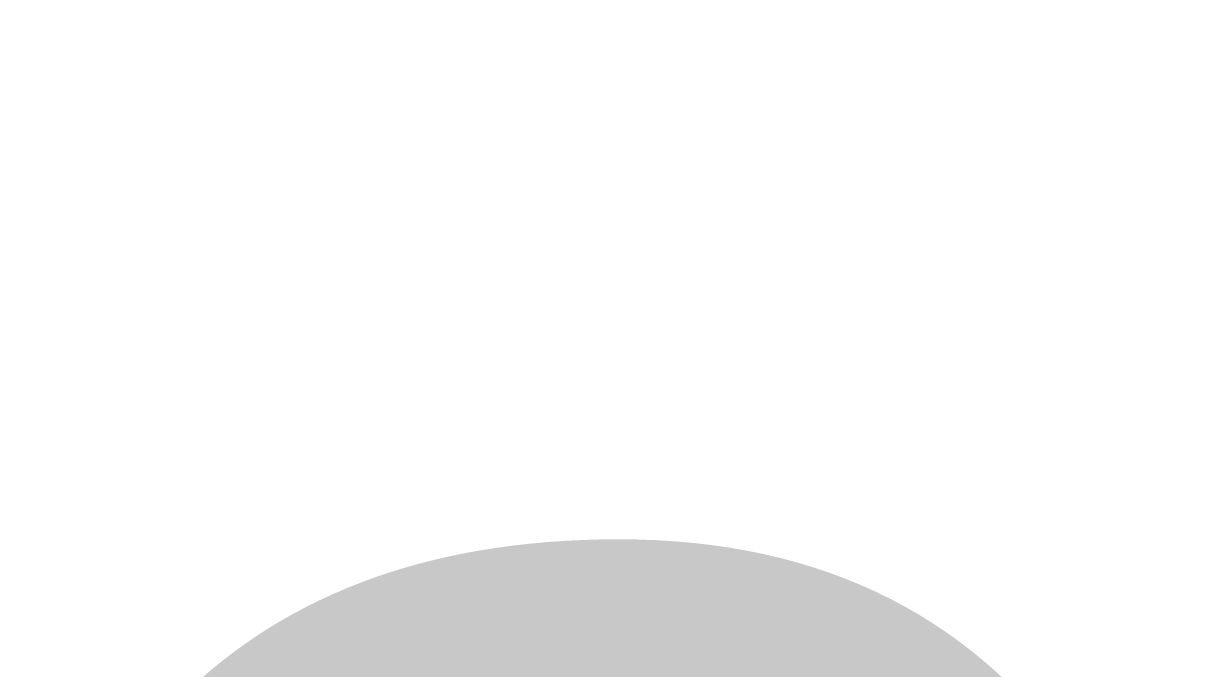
# Model space of a CAD drawing. Header units: millimetres. Extents: x -176651 to 424033, y -469666 to 486614.
# Drawn here: x 184975 to 185753, y 132581 to 133006 of the extents above; entities that cross this region are included whole.
import ezdxf

# ---------------------------------------------------------------- set-up
doc = ezdxf.new("R2010")
doc.units = ezdxf.units.MM
doc.linetypes.add('1625_East Villa$0$DASHED', pattern=[0.75, 0.5, -0.25])
for name, color, linetype in [('1625_East Villa$0$ad-Elevation 10', 8, 'Continuous'), ('1625_East Villa$0$ad-Furniture', 8, 'Continuous'), ('1625_East Villa$0$ad-Text main', 8, 'Continuous'), ('Site Levels$0$ad-Lvl-Plinth', 30, 'Continuous')]:
    doc.layers.add(name, color=color, linetype=linetype)
doc.layers.add('1625_East Villa$0$ad-Landscape', color=8, linetype='Continuous', lineweight=35)
doc.styles.add('1625_East Villa$0$Standard', font='calibril.ttf')
doc.styles.add('Site Levels$0$Sections_The woods Site plan_Entrances$0$Standard', font='arial.ttf')

# ---------------------------------------------------------------- blocks, each defined once
blk = doc.blocks.new('1625_East Villa$0$A$C7DA81DBD')
at = {"layer": '1625_East Villa$0$ad-Landscape', "color": 76}
for centre, radius, start, end in [((6.0645, 7.8545), 0.3023, 107.3992, 143.67876), ((5.6954, 8.006), 0.3106, 341.21289, 26.18085), ((6.6876, 6.9554), 1.2047, 114.47438, 140.38238), ((4.7091, 8.2066), 1.4875, 337.29257, 354.02748), ((6.4013, 7.6097), 0.3559, 99.63085, 133.13709), ((5.9356, 7.9059), 0.4098, 336.38924, 7.6723), ((6.4826, 7.1986), 0.5806, 93.32513, 131.66362), ((5.1579, 8.0513), 1.3196, 333.78136, 348.06114), ((6.6461, 7.4492), 0.3293, 92.31458, 133.75489), ((6.3493, 7.7236), 0.2887, 325.35935, 10.9222), ((4.7311, 7.9777), 1.408, 309.24822, 345.91322), ((6.1393, 6.872), 0.7641, 93.18845, 132.61455), ((6.8651, 7.0126), 0.6207, 93.06665, 130.22411), ((6.3717, 7.6514), 0.4606, 314.41683, 357.63522), ((6.451, 6.7588), 0.7304, 88.94937, 129.1849), ((5.2568, 7.7796), 1.2421, 311.60195, 346.47297), ((7.2889, 6.2598), 1.2814, 103.71524, 113.85648), ((6.7016, 7.45), 0.2887, 325.35935, 10.9222), ((6.6789, 6.6789), 0.6427, 77.61453, 116.92393), ((6.242, 7.2875), 0.5442, 309.31962, 1.75138), ((7.2981, 6.4873), 0.863, 98.61282, 128.97622), ((6.7973, 7.325), 0.3719, 312.03902, 2.39813), ((7.2685, 6.9256), 0.2744, 78.73381, 122.02457), ((6.2689, 6.3242), 0.8461, 98.57089, 141.50718), ((4.6847, 7.2766), 1.4626, 322.92796, 355.46028), ((7.1723, 7.1881), 0.15, 306.19039, 2.52975), ((5.5724, 7.5139), 1.5303, 304.25441, 342.40951), ((7.0561, 6.4073), 0.6446, 92.21829, 140.84358), ((7.448, 6.345), 0.7587, 91.41505, 126.15667), ((7.0759, 7.142), 0.3555, 304.28194, 353.79297), ((6.6453, 6.2145), 0.8207, 94.0733, 134.87713), ((5.6899, 7.0692), 0.8978, 319.49244, 357.69907), ((7.4982, 6.5625), 0.3987, 82.27272, 109.05896), ((8.9541, 6.4358), 1.4962, 159.58638, 165.44635), ((7.3314, 6.0566), 0.7945, 88.44815, 127.52814), ((6.4102, 7.0316), 0.9598, 303.44945, 349.14185), ((7.6301, 6.3424), 0.4877, 88.40112, 129.1706), ((7.4617, 6.792), 0.186, 299.00554, 11.76376), ((7.6974, 6.557), 0.1679, 76.81907, 120.10983), ((7.5684, 6.6932), 0.1695, 323.72347, 9.28631), ((7.4527, 6.3645), 0.2729, 57.84483, 144.60114), ((7.1104, 6.7908), 0.5252, 291.97187, 338.1743), ((7.7906, 6.2326), 0.3785, 89.04584, 126.1809), ((7.653, 6.5755), 0.1483, 278.29705, 13.9033), ((6.5438, 5.6133), 0.9275, 90.17163, 138.26071), ((5.1997, 7.0219), 1.425, 308.22789, 340.26694), ((7.8659, 6.2862), 0.1831, 77.9287, 128.85753), ((7.6564, 6.4105), 0.2388, 327.68239, 13.24524), ((6.0992, 5.3455), 1.1017, 99.73184, 143.96094), ((4.2559, 6.7543), 1.6882, 321.43671, 348.97151), ((6.9183, 5.7635), 0.6953, 80.6567, 141.71751), ((6.1368, 6.6671), 0.9205, 297.11773, 346.33164), ((7.3472, 6.7299), 0.5733, 273.62657, 324.23647), ((7.5673, 5.6412), 0.7926, 71.98772, 94.43369), ((7.2453, 5.7739), 0.5438, 70.20197, 126.22103), ((6.5017, 6.5124), 0.9551, 289.25986, 346.25719), ((7.7511, 5.4727), 0.814, 72.47778, 93.23616), ((7.6374, 6.4983), 0.4369, 278.92704, 325.21519), ((7.6133, 5.3885), 0.7046, 81.24696, 114.39648), ((7.032, 6.3176), 0.7268, 296.20301, 341.32918), ((7.8095, 6.1488), 0.2709, 257.55099, 346.34539), ((7.889, 5.2255), 0.8788, 77.92659, 92.99743), ((6.296, 4.8306), 1.111, 86.04844, 128.35019), ((4.7468, 6.6428), 1.7715, 307.95541, 336.59015), ((7.0559, 4.4255), 1.5025, 95.62532, 123.13317), ((6.084, 6.0559), 0.8356, 300.6803, 350.69519), ((8.0422, 5.642), 0.2788, 60.36234, 119.63766), ((7.1155, 6.4246), 1.0147, 288.93763, 325.3584), ((7.7741, 5.4415), 0.4429, 66.56317, 113.43683), ((7.8457, 6.0428), 0.3701, 283.9638, 334.63628), ((6.3136, 6.6935), 1.5297, 280.87998, 316.84474), ((7.1782, 4.7914), 0.8919, 73.64007, 116.08119), ((7.6366, 5.8255), 0.508, 265.63715, 341.63434), ((7.9418, 5.2754), 0.4283, 65.59747, 107.58932), ((8.0861, 5.4186), 0.2852, 53.28378, 111.64538), ((8.0493, 5.6945), 0.2126, 263.93136, 347.1466), ((7.5217, 4.0567), 1.4267, 80.74511, 103.04309), ((8.2336, 4.962), 0.5437, 82.71659, 112.35425), ((8.1102, 5.4817), 0.1934, 249.40402, 5.81334), ((6.7638, 6.4729), 1.411, 279.65865, 314.4053), ((6.5983, 2.4478), 2.8907, 91.74206, 114.32586), ((4.4256, 6.8726), 2.5892, 296.37959, 323.62907), ((7.7724, 4.425), 0.9139, 66.6856, 101.98272), ((8.226, 5.008), 0.3143, 60.83495, 98.40667), ((7.4856, 6.1097), 1.0655, 272.74788, 307.4895), ((8.049, 5.482), 0.3858, 278.11277, 328.84912), ((6.855, 3.4254), 1.7705, 80.78995, 108.93131), ((6.1575, 6.1932), 1.4152, 281.89122, 313.87774), ((8.3332, 4.9205), 0.2348, 66.95459, 113.04541), ((7.2489, 3.5572), 1.5293, 69.60798, 99.92697), ((7.9579, 4.4477), 0.678, 65.29475, 98.44427), ((8.1073, 5.2776), 0.3477, 259.21259, 336.08162), ((6.7496, 6.5533), 1.8728, 270.64954, 303.44704), ((7.5317, 5.8952), 1.0932, 263.82806, 310.47833), ((8.1111, 4.4224), 0.5263, 65.03704, 102.60876), ((8.2497, 5.034), 0.2144, 255.31026, 332.80649), ((8.3332, 4.8095), 0.1658, 49.71676, 100.64559), ((6.0964, 3.2564), 1.5896, 54.65742, 92.19306), ((7.8235, 5.5204), 0.8033, 269.21022, 309.38588), ((7.4767, 4.0338), 0.7603, 55.7746, 95.87942), ((8.2336, 4.8764), 0.2383, 256.99707, 338.77188), ((8.2643, 3.9243), 0.8867, 77.52959, 94.45848), ((8.0039, 4.1038), 0.5674, 66.95643, 100.10595), ((5.2696, 2.8242), 1.7659, 54.46623, 125.53377), ((6.9654, 6.369), 1.9478, 273.73964, 298.81783), ((7.8596, 4.946), 0.4865, 264.42972, 318.86104), ((7.2952, 5.8812), 1.72, 306.4839, 313.12995), ((8.7302, 5.8842), 1.2847, 251.99953, 258.36281), ((6.1066, 7.2881), 2.8823, 268.28266, 288.38947), ((8.4407, 5.1943), 0.7339, 243.98295, 273.57108), ((6.5963, 3.0856), 1.4234, 55.68031, 82.95803), ((7.4839, 3.4893), 1.0093, 49.89452, 88.74382), ((8.1698, 4.7907), 0.4565, 253.76314, 313.91182), ((8.2894, 4.1546), 0.224, 28.43363, 74.68909)]:
    blk.add_arc(centre, radius, start, end, dxfattribs=at)
blk = doc.blocks.new('1625_East Villa$0$A$C279134A6')
at = {"layer": '1625_East Villa$0$ad-Landscape', "linetype": 'Continuous'}
for p, q in [((596, 149.1), (611.8, 82.3)), ((468.4, 120), (464.3, 27.7)), ((448.3, 72.2), (421.5, 17.4))]:
    blk.add_line(p, q, dxfattribs=at)
for points in [[(449.9, 243.5), (588.1, 169.8), (635.9, 99.7)], [(632.1, 117.3), (630.8, 114.2)], [(636.8, 116.2), (634.1, 115.2), (630.8, 114.2)], [(527.1, 98.3), (526.4, 97.9), (525.7, 97.6), (525, 97.3), (524.4, 97), (523.7, 96.8), (523, 96.6), (522.4, 96.4), (521.7, 96.3), (521.1, 96.2), (520.5, 96.2), (519.8, 96.3), (519.2, 96.5), (518.5, 96.8), (517.7, 97.2), (517, 97.8), (516.1, 98.5), (515.2, 99.4), (514.2, 100.6), (513.2, 102), (512, 103.9), (510.6, 106.1), (509.1, 108.8), (507.5, 112.1), (505.7, 116)], [(527.1, 98.3), (527.9, 100.1), (528.5, 101.7), (528.9, 103), (529.2, 104.1), (529.4, 105.1), (529.4, 105.9), (529.3, 106.6), (529.2, 107.2), (529.1, 107.9), (528.8, 108.5), (528.5, 109), (528.1, 109.6), (527.6, 110.1), (526.9, 110.6), (526.1, 111.1), (525.1, 111.7), (523.9, 112.2), (522.5, 112.7), (520.8, 113.2), (518.7, 113.7), (516.2, 114.3), (513.2, 114.8), (509.7, 115.4), (505.7, 116)], [(500.6, 55.6), (499.4, 56.4), (498.4, 57.1), (497.5, 57.6), (496.8, 57.9), (496.2, 58.2), (495.6, 58.3), (495.1, 58.4), (494.6, 58.4), (494.2, 58.4), (493.8, 58.3), (493.3, 58.1), (492.9, 57.9), (492.4, 57.6), (492, 57.2), (491.5, 56.8), (491, 56.1), (490.5, 55.4), (489.9, 54.5), (489.2, 53.3), (488.5, 51.8), (487.7, 50.1), (486.7, 47.9), (485.6, 45.3), (484.3, 42.3)], [(500.6, 55.6), (500.7, 55.1), (500.9, 54.5), (501, 54), (501.1, 53.5), (501.1, 53), (501.2, 52.5), (501.2, 52), (501.2, 51.6), (501.2, 51.1), (501.1, 50.7), (500.9, 50.3), (500.7, 49.8), (500.4, 49.4), (500, 48.9), (499.5, 48.5), (498.8, 48), (498.1, 47.5), (497.1, 47), (495.9, 46.4), (494.4, 45.7), (492.6, 45), (490.3, 44.2), (487.6, 43.3), (484.3, 42.3)], [(420.1, 36.7), (419, 37.5), (418, 38.1), (417.1, 38.6), (416.4, 39), (415.7, 39.2), (415.2, 39.4), (414.7, 39.4), (414.2, 39.4), (413.7, 39.4), (413.3, 39.3), (412.9, 39.2), (412.4, 39), (412, 38.7), (411.5, 38.3), (411, 37.8), (410.5, 37.2), (410, 36.5), (409.4, 35.5), (408.8, 34.4), (408.1, 32.9), (407.2, 31.1), (406.3, 29), (405.2, 26.4), (403.9, 23.3)], [(420.1, 36.7), (420.3, 36.1), (420.4, 35.6), (420.5, 35.1), (420.6, 34.6), (420.7, 34.1), (420.7, 33.6), (420.8, 33.1), (420.8, 32.7), (420.7, 32.2), (420.6, 31.8), (420.5, 31.3), (420.2, 30.9), (419.9, 30.5), (419.5, 30), (419, 29.5), (418.4, 29.1), (417.6, 28.6), (416.7, 28), (415.5, 27.5), (414, 26.8), (412.1, 26.1), (409.9, 25.3), (407.1, 24.4), (403.9, 23.3)], [(350.3, 13.3), (349.1, 14.1), (348.1, 14.8), (347.2, 15.3), (346.5, 15.6), (345.9, 15.9), (345.3, 16), (344.8, 16.1), (344.3, 16.1), (343.9, 16.1), (343.4, 16), (343, 15.9), (342.5, 15.7), (342.1, 15.4), (341.6, 15), (341.2, 14.5), (340.7, 13.9), (340.1, 13.1), (339.6, 12.2), (338.9, 11), (338.2, 9.6), (337.4, 7.8), (336.4, 5.6), (335.3, 3.1), (334, 0)], [(350.3, 13.3), (350.4, 12.8), (350.5, 12.3), (350.7, 11.7), (350.7, 11.2), (350.8, 10.7), (350.9, 10.3), (350.9, 9.8), (350.9, 9.3), (350.8, 8.9), (350.8, 8.4), (350.6, 8), (350.4, 7.6), (350.1, 7.1), (349.7, 6.7), (349.2, 6.2), (348.5, 5.7), (347.8, 5.2), (346.8, 4.7), (345.6, 4.1), (344.1, 3.5), (342.2, 2.8), (340, 1.9), (337.3, 1), (334, 0)]]:
    blk.add_lwpolyline(points, dxfattribs=at)
for centre, radius, start, end in [((1454.7, -128.4), 1021, 160.9443, 171.6517), ((391.6, 153.2), 155.4, 300.8041, 6.6856), ((640.2, -258.1), 464.8, 121.6227, 141.1035), ((681.5, 59.5), 295.6, 164.6527, 187.9404), ((653.3, 158.9), 110.4, 194.2876, 234.1159), ((609.3, 98.7), 67.9, 171.7576, 223.6802), ((434.9, -0.7), 89, 126.6105, 165.0455)]:
    blk.add_arc(centre, radius, start, end, dxfattribs=at)
blk = doc.blocks.new('1625_East Villa$0$zw$DAD3')
at = {"transparency": 33554610}
h = blk.add_hatch(dxfattribs=at)
h.set_pattern_fill('DOTS', color=35, scale=20, angle=360)
h.set_pattern_definition([(360, (-800139.518, 271344.397), (15.875, 31.75), [0, -31.75])])
h.paths.add_polyline_path([(450, -2530), (2915, -2530), (2915, -450), (450, -450)])
at = {"layer": '1625_East Villa$0$ad-Elevation 10', "linetype": '1625_East Villa$0$DASHED'}
for points in [[(2193.33, 0), (2193.33, -2980)], [(2293.33, 0), (2293.33, -2980)], [(0, -943.33), (3365, -943.33)], [(0, -1043.33), (3365, -1043.33)]]:
    blk.add_lwpolyline(points, dxfattribs=at)
at = {"layer": '1625_East Villa$0$ad-Elevation 10'}
blk.add_lwpolyline([(450, -2530), (2915, -2530), (2915, -450), (450, -450)], close=True, dxfattribs=at)
at = {"xscale": 95.10164028446887, "yscale": 95.10164028446887, "zscale": 95.10164028446887, "rotation": 359.9999999999999}
blk.add_blockref('1625_East Villa$0$A$C7DA81DBD', (1592.07, -1603.96), dxfattribs=at)
at = {"layer": '1625_East Villa$0$ad-Landscape', "xscale": -0.5272785422807036, "yscale": 0.5272785422807036, "zscale": 0.5272785422807036, "rotation": 180}
blk.add_blockref('1625_East Villa$0$A$C279134A6', (1999.14, -1138.35), dxfattribs=at)
at = {"layer": '1625_East Villa$0$ad-Text main', "insert": (1759.1, -1302.07), "char_height": 150, "width": 1547.8425, "attachment_point": 5, "style": '1625_East Villa$0$Standard', "bg_fill": 2}
blk.add_mtext("13'-9'' x 12'-10''", dxfattribs=at)
blk = doc.blocks.new('1625_East Villa$0$zw$D46D')
at = {"layer": '1625_East Villa$0$ad-Furniture'}
blk.add_blockref('1625_East Villa$0$zw$DAD3', (3610, 8185), dxfattribs=at)
blk = doc.blocks.new('1625_East Villa')
at = {"layer": '1625_East Villa$0$ad-Furniture'}
blk.add_blockref('1625_East Villa$0$zw$D46D', (0, 0), dxfattribs=at)
blk = doc.blocks.new("All Plot's Villa Plans")
at = {"ltscale": 5}
blk.add_blockref('1625_East Villa', (179213.06, 125594.9), dxfattribs=at)
blk = doc.blocks.new('Site Levels$0$zw$63CD')
at = {"layer": 'Site Levels$0$ad-Lvl-Plinth', "insert": (192588.09, 32584.39), "char_height": 1269.9849, "width": 5416.267, "attachment_point": 5, "style": 'Site Levels$0$Sections_The woods Site plan_Entrances$0$Standard', "bg_fill": 19, "box_fill_scale": 1.5, "bg_fill_color": 257, "bg_fill_transparency": 0}
blk.add_mtext('\\pxt4;499.53', dxfattribs=at)
blk = doc.blocks.new('Site Levels')
at = {"layer": 'Site Levels$0$ad-Lvl-Plinth', "ltscale": 5}
blk.add_blockref('Site Levels$0$zw$63CD', (-5982.94, 99418.55), dxfattribs=at)

msp = doc.modelspace()

# ---------------------------------------------------------------- block references
at = {"ltscale": 5}
msp.add_blockref("All Plot's Villa Plans", (0, 0), dxfattribs=at)

# ---------------------------------------------------------------- next in the draw order: block references
msp.add_blockref('Site Levels', (0, 0), dxfattribs=at)

doc.saveas('drawing.dxf')
